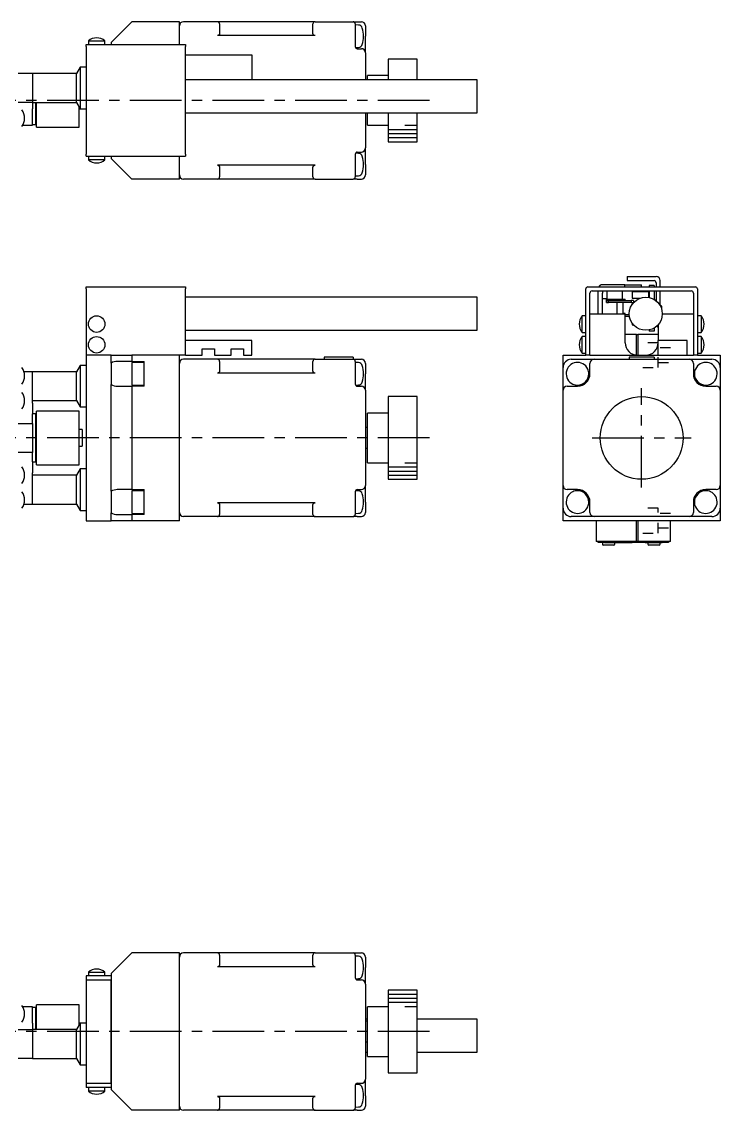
# Model space of a CAD drawing. Extents: x 56 to 595, y 17 to 342.
# Drawn here: x 175.1 to 344, y 78.5 to 341.5 of the extents above; entities that cross this region are included whole.
import ezdxf

# ---------------------------------------------------------------- set-up
doc = ezdxf.new("R2010")
doc.units = 0
doc.header["$LTSCALE"] = 10
doc.linetypes.add('CENTER', pattern=[2, 1.25, -0.25, 0.25, -0.25])
doc.linetypes.add('DOT', pattern=[0.5, 0.25, -0.25])
for name, color, linetype in [('1', 7, 'CONTINUOUS'), ('11', 7, 'CONTINUOUS'), ('2', 7, 'CONTINUOUS')]:
    doc.layers.add(name, color=color, linetype=linetype)

msp = doc.modelspace()

# ---------------------------------------------------------------- linework, layer by layer
at = {"layer": '1', "color": 7, "linetype": 'CONTINUOUS'}
for p, q in [((201.750001, 341.5), (196.750001, 336.5)), ((213.250001, 341.5), (201.750001, 341.5)), ((213.250001, 336), (213.250001, 341.5)), ((222.450001, 341.5), (214.250001, 341.5)), ((246.050001, 341.5), (222.450001, 341.5)), ((222.950001, 341), (222.950001, 339.5)), ((222.950001, 339.5), (222.950001, 338.648232)), ((245.550001, 339.5), (245.550001, 341)), ((245.550001, 338.648232), (245.550001, 339.5)), ((246.050001, 341.5), (255.250001, 341.5)), ((255.250001, 341.5), (256.250001, 341.5)), ((255.750001, 341), (255.750001, 339.5)), ((256.553724, 340.707879), (255.750001, 340.75)), ((255.750001, 339.5), (255.750001, 335.414214)), ((256.250001, 341.5), (257.250001, 341.5)), ((258.250001, 340.5), (258.250001, 338)), ((191.250001, 336.897999), (195.249919, 336.897999)), ((191.250001, 336.897999), (191.250001, 336)), ((195.250001, 336), (195.250001, 336.897999)), ((222.474535, 338.148835), (222.450001, 338.148232)), ((246.050001, 338.148232), (222.450001, 338.148232)), ((222.49901, 338.15064), (222.474535, 338.148835)), ((222.523366, 338.153644), (222.49901, 338.15064)), ((222.547546, 338.15784), (222.523366, 338.153644)), ((222.571491, 338.163217), (222.547546, 338.15784)), ((222.595143, 338.169762), (222.571491, 338.163217)), ((222.618446, 338.17746), (222.595143, 338.169762)), ((222.641343, 338.186293), (222.618446, 338.17746)), ((222.663779, 338.196238), (222.641343, 338.186293)), ((222.685699, 338.207272), (222.663779, 338.196238)), ((222.707052, 338.219368), (222.685699, 338.207272)), ((222.727786, 338.232497), (222.707052, 338.219368)), ((222.747851, 338.246629), (222.727786, 338.232497)), ((222.767198, 338.261727), (222.747851, 338.246629)), ((222.78578, 338.277757), (222.767198, 338.261727)), ((222.803554, 338.294679), (222.78578, 338.277757)), ((222.820477, 338.312453), (222.803554, 338.294679)), ((222.836506, 338.331036), (222.820477, 338.312453)), ((222.851605, 338.350383), (222.836506, 338.331036)), ((222.865736, 338.370447), (222.851605, 338.350383)), ((222.878865, 338.391181), (222.865736, 338.370447)), ((222.890962, 338.412534), (222.878865, 338.391181)), ((222.901996, 338.434455), (222.890962, 338.412534)), ((222.911941, 338.456891), (222.901996, 338.434455)), ((222.920773, 338.479787), (222.911941, 338.456891)), ((222.928471, 338.50309), (222.920773, 338.479787)), ((222.935017, 338.526742), (222.928471, 338.50309)), ((222.940394, 338.550687), (222.935017, 338.526742)), ((222.944589, 338.574867), (222.940394, 338.550687)), ((222.947593, 338.599224), (222.944589, 338.574867)), ((222.949399, 338.623698), (222.947593, 338.599224)), ((222.950001, 338.648232), (222.949399, 338.623698)), ((245.550603, 338.623698), (245.550001, 338.648232)), ((245.552409, 338.599224), (245.550603, 338.623698)), ((245.555413, 338.574867), (245.552409, 338.599224)), ((245.559608, 338.550687), (245.555413, 338.574867)), ((245.564985, 338.526742), (245.559608, 338.550687)), ((245.571531, 338.50309), (245.564985, 338.526742)), ((245.579229, 338.479787), (245.571531, 338.50309)), ((245.588061, 338.456891), (245.579229, 338.479787)), ((245.598006, 338.434455), (245.588061, 338.456891)), ((245.60904, 338.412534), (245.598006, 338.434455)), ((245.621137, 338.391181), (245.60904, 338.412534)), ((245.634266, 338.370447), (245.621137, 338.391181)), ((245.648397, 338.350383), (245.634266, 338.370447)), ((245.663496, 338.331036), (245.648397, 338.350383)), ((245.679525, 338.312453), (245.663496, 338.331036)), ((245.696448, 338.294679), (245.679525, 338.312453)), ((245.714222, 338.277757), (245.696448, 338.294679)), ((245.732804, 338.261727), (245.714222, 338.277757)), ((245.752151, 338.246629), (245.732804, 338.261727)), ((245.772216, 338.232497), (245.752151, 338.246629)), ((245.79295, 338.219368), (245.772216, 338.232497)), ((245.814303, 338.207272), (245.79295, 338.219368)), ((245.836223, 338.196238), (245.814303, 338.207272)), ((245.858659, 338.186293), (245.836223, 338.196238)), ((245.881556, 338.17746), (245.858659, 338.186293)), ((245.904859, 338.169762), (245.881556, 338.17746)), ((245.928511, 338.163217), (245.904859, 338.169762)), ((245.952456, 338.15784), (245.928511, 338.163217)), ((245.976636, 338.153644), (245.952456, 338.15784)), ((246.000992, 338.15064), (245.976636, 338.153644)), ((246.025467, 338.148835), (246.000992, 338.15064)), ((246.050001, 338.148232), (246.025467, 338.148835)), ((258.250001, 334), (258.250001, 338)), ((190.750001, 336), (214.750001, 336)), ((190.750001, 335.5), (190.750001, 336)), ((190.750001, 335.5), (190.750001, 309.5)), ((196.750001, 336.5), (196.750001, 336)), ((214.750001, 336), (214.750001, 335.5)), ((214.750001, 309.5), (214.750001, 335.5)), ((255.815038, 335.253408), (256.553724, 335.292121)), ((256.250001, 335), (257.250001, 335)), ((214.750001, 333.5), (230.750001, 333.5)), ((230.750001, 333.5), (230.750001, 327.5)), ((258.250001, 334), (258.250001, 327.5)), ((263.750001, 332.5), (263.750001, 327.5)), ((270.750001, 332.5), (263.750001, 332.5)), ((270.750001, 327.5), (270.750001, 332.5)), ((177.750001, 329), (174.250001, 329)), ((177.750001, 329), (177.750001, 325.5)), ((188.383976, 329), (177.750001, 329)), ((188.383976, 329), (183.550001, 329)), ((189.250001, 330.5), (188.383976, 329)), ((188.383976, 322), (188.383976, 329)), ((189.250001, 330.5), (189.250001, 320.5)), ((190.750001, 330.5), (189.250001, 330.5)), ((285.249999, 327.5), (214.750001, 327.5)), ((258.750001, 327.5), (258.750001, 328.5)), ((263.750001, 328.5), (258.750001, 328.5)), ((285.249999, 323.5), (285.249999, 327.5)), ((177.750001, 325.5), (177.750001, 322)), ((285.249999, 319.5), (285.249999, 323.5)), ((177.750001, 322), (174.250001, 322)), ((177.750001, 322), (177.750001, 320.5)), ((177.750001, 322), (188.383976, 322)), ((178.550001, 316.700338), (178.550001, 322.019548)), ((178.550001, 322), (178.550001, 318.090257)), ((178.750001, 316), (178.750001, 322)), ((188.383976, 322), (189.250001, 320.5)), ((177.750001, 316.5), (177.750001, 320.5)), ((178.550001, 316.7), (178.550001, 319)), ((178.550001, 319), (178.550001, 318.09)), ((178.550001, 319), (178.750001, 319)), ((189.050001, 316), (189.050001, 320.84641)), ((189.050001, 320.5), (189.250001, 320.5)), ((189.250001, 320.5), (190.750001, 320.5)), ((214.750001, 319.5), (285.249999, 319.5)), ((258.250001, 319.5), (258.250001, 311)), ((258.750001, 316.5), (258.750001, 319.5)), ((263.750001, 319.5), (263.750001, 312.5)), ((270.750001, 312.5), (270.750001, 319.5)), ((175.361089, 316.5), (177.750001, 316.5)), ((177.750001, 316.7), (178.550001, 316.7)), ((178.550001, 316.7), (178.550001, 316.700338)), ((178.750001, 316), (183.550001, 316)), ((183.550001, 316), (189.050001, 316)), ((258.750001, 316.5), (263.750001, 316.5)), ((258.250001, 307), (258.250001, 311)), ((263.750001, 312.5), (270.750001, 312.5)), ((190.750001, 309), (190.750001, 309.5)), ((190.750001, 309), (214.750001, 309)), ((191.250001, 309), (191.250001, 308.102001)), ((195.250001, 308.102001), (191.250001, 308.102001)), ((195.250001, 308.102001), (195.250001, 309)), ((196.750001, 309), (196.750001, 308.5)), ((196.750001, 308.5), (201.750001, 303.5)), ((213.250001, 303.5), (213.250001, 309)), ((214.750001, 309.5), (214.750001, 309)), ((255.750001, 309.585786), (255.750001, 305.5)), ((256.553724, 309.707879), (255.815038, 309.746592)), ((256.250001, 310), (257.250001, 310)), ((246.050001, 306.851768), (222.450001, 306.851768)), ((222.450001, 306.851768), (222.474535, 306.851165)), ((222.474535, 306.851165), (222.49901, 306.84936)), ((222.49901, 306.84936), (222.523366, 306.846356)), ((222.523366, 306.846356), (222.547546, 306.84216)), ((222.547546, 306.84216), (222.571491, 306.836783)), ((222.571491, 306.836783), (222.595143, 306.830238)), ((222.595143, 306.830238), (222.618446, 306.82254)), ((222.618446, 306.82254), (222.641343, 306.813707)), ((222.641343, 306.813707), (222.663779, 306.803762)), ((222.663779, 306.803762), (222.685699, 306.792728)), ((222.685699, 306.792728), (222.707052, 306.780632)), ((222.707052, 306.780632), (222.727786, 306.767503)), ((222.727786, 306.767503), (222.747851, 306.753371)), ((222.747851, 306.753371), (222.767198, 306.738273)), ((222.767198, 306.738273), (222.78578, 306.722243)), ((222.78578, 306.722243), (222.803554, 306.705321)), ((222.803554, 306.705321), (222.820477, 306.687547)), ((222.820477, 306.687547), (222.836506, 306.668964)), ((222.836506, 306.668964), (222.851605, 306.649617)), ((222.851605, 306.649617), (222.865736, 306.629553)), ((222.865736, 306.629553), (222.878865, 306.608819)), ((222.878865, 306.608819), (222.890962, 306.587466)), ((222.890962, 306.587466), (222.901996, 306.565545)), ((222.901996, 306.565545), (222.911941, 306.543109)), ((222.911941, 306.543109), (222.920773, 306.520213)), ((222.920773, 306.520213), (222.928471, 306.49691)), ((222.928471, 306.49691), (222.935017, 306.473258)), ((222.935017, 306.473258), (222.940394, 306.449313)), ((222.940394, 306.449313), (222.944589, 306.425133)), ((222.944589, 306.425133), (222.947593, 306.400776)), ((222.947593, 306.400776), (222.949399, 306.376302)), ((222.949399, 306.376302), (222.950001, 306.351768)), ((222.950001, 306.351768), (222.950001, 305.5)), ((222.950001, 305.5), (222.950001, 304)), ((245.550001, 306.351768), (245.550603, 306.376302)), ((245.550001, 305.5), (245.550001, 306.351768)), ((245.550001, 304), (245.550001, 305.5)), ((245.550603, 306.376302), (245.552409, 306.400776)), ((245.552409, 306.400776), (245.555413, 306.425133)), ((245.555413, 306.425133), (245.559608, 306.449313)), ((245.559608, 306.449313), (245.564985, 306.473258)), ((245.564985, 306.473258), (245.571531, 306.49691)), ((245.571531, 306.49691), (245.579229, 306.520213)), ((245.579229, 306.520213), (245.588061, 306.543109)), ((245.588061, 306.543109), (245.598006, 306.565545)), ((245.598006, 306.565545), (245.60904, 306.587466)), ((245.60904, 306.587466), (245.621137, 306.608819)), ((245.621137, 306.608819), (245.634266, 306.629553)), ((245.634266, 306.629553), (245.648397, 306.649617)), ((245.648397, 306.649617), (245.663496, 306.668964)), ((245.663496, 306.668964), (245.679525, 306.687547)), ((245.679525, 306.687547), (245.696448, 306.705321)), ((245.696448, 306.705321), (245.714222, 306.722243)), ((245.714222, 306.722243), (245.732804, 306.738273)), ((245.732804, 306.738273), (245.752151, 306.753371)), ((245.752151, 306.753371), (245.772216, 306.767503)), ((245.772216, 306.767503), (245.79295, 306.780632)), ((245.79295, 306.780632), (245.814303, 306.792728)), ((245.814303, 306.792728), (245.836223, 306.803762)), ((245.836223, 306.803762), (245.858659, 306.813707)), ((245.858659, 306.813707), (245.881556, 306.82254)), ((245.881556, 306.82254), (245.904859, 306.830238)), ((245.904859, 306.830238), (245.928511, 306.836783)), ((245.928511, 306.836783), (245.952456, 306.84216)), ((245.952456, 306.84216), (245.976636, 306.846356)), ((245.976636, 306.846356), (246.000992, 306.84936)), ((246.000992, 306.84936), (246.025467, 306.851165)), ((246.025467, 306.851165), (246.050001, 306.851768)), ((255.750001, 305.5), (255.750001, 304)), ((258.250001, 307), (258.250001, 304.5)), ((213.250001, 303.5), (201.750001, 303.5)), ((222.450001, 303.5), (214.250001, 303.5)), ((246.050001, 303.5), (222.450001, 303.5)), ((246.050001, 303.5), (255.250001, 303.5)), ((256.250001, 303.5), (255.250001, 303.5)), ((255.750001, 304.25), (256.553724, 304.292121)), ((256.250001, 303.5), (257.250001, 303.5)), ((321.5, 279.95), (321.5, 278.95)), ((321.5, 279.95), (328.5, 279.95)), ((321.5, 278.95), (328, 278.95)), ((329.5, 277.45), (329.5, 278.95)), ((190.750001, 277.45), (214.750001, 277.45)), ((190.750001, 276.95), (190.750001, 277.45)), ((190.750001, 276.95), (190.750001, 260.95)), ((214.750001, 277.45), (214.750001, 276.95)), ((214.750001, 260.95), (214.750001, 276.95)), ((311.5, 260.95), (311.5, 276.95)), ((312, 277.45), (338, 277.45)), ((313, 276.45), (337, 276.45)), ((314.5, 270.95), (314.5, 276.45)), ((320.93747, 277.95), (315.5, 277.95)), ((316.6, 276.45), (316.6, 274.45)), ((320.4, 274.45), (320.4, 276.45)), ((320.93747, 277.95), (325, 277.95)), ((320.93747, 277.45), (320.93747, 277.95)), ((322.7, 276.25), (322.7, 274.75)), ((326.7, 276.25), (322.7, 276.25)), ((325, 277.45), (325, 277.95)), ((326.7, 276.25), (326.7, 276.45)), ((326.7, 274.888693), (326.7, 276.25)), ((328, 277.75), (326.8, 277.75)), ((326.8, 277.75), (326.8, 277.45)), ((326.8, 276.45), (326.8, 274.869603)), ((328, 277.75), (328, 277.45)), ((328, 276.45), (328, 274.414521)), ((328.5, 278.45), (328.5, 277.45)), ((328.5, 276.45), (328.5, 274.072918)), ((329.5, 272.886911), (329.5, 276.45)), ((338.5, 276.95), (338.5, 260.95)), ((285.249999, 274.950419), (214.750001, 274.950419)), ((285.249999, 266.950419), (285.249999, 274.950419)), ((312.5, 260.95), (312.5, 275.95)), ((315.5, 270.95), (315.5, 275.95)), ((315.5, 274.65), (316.5, 274.65)), ((316.5, 273.65), (316.5, 274.65)), ((316.5, 274.45), (321, 274.45)), ((316.500143, 273.65), (316.5, 273.65)), ((316.500039, 274.15), (316.500143, 274.15)), ((316.500143, 274.15), (316.500143, 273.65)), ((317.000156, 274.15), (316.500143, 274.15)), ((316.500143, 273.65), (317.000156, 273.65)), ((317.000156, 273.65), (317.000156, 274.15)), ((317.000156, 274.15), (322.454201, 274.15)), ((322.454201, 273.65), (317.000156, 273.65)), ((319.089384, 270.95), (319.089384, 273.65)), ((320.5, 270.95), (320.5, 273.65)), ((321, 274.15), (321, 274.45)), ((322.454201, 274.15), (322.454201, 273.65)), ((323.000117, 274.15), (322.454201, 274.15)), ((322.454201, 273.65), (323.000117, 273.65)), ((322.7, 274.75), (324.749725, 274.75)), ((323.000117, 274.15), (323.000117, 273.65)), ((326.8, 275.25), (326.7, 275.25)), ((328.5, 274.25), (328.261143, 274.25)), ((337.5, 275.95), (337.5, 260.95)), ((312.5, 270.95), (321, 270.95)), ((321, 271.05), (320.5, 271.05)), ((321, 270.95), (321, 271.05)), ((321, 263.95), (321, 270.95)), ((322.7, 273.25), (322.7, 273.21095)), ((322.727092, 273.25), (322.7, 273.25)), ((329.8, 272.75), (329.5, 273.05)), ((329.8, 272.75), (329.8, 272.25)), ((329.8, 272.25), (329.8, 272.199419)), ((330, 270.95), (337.5, 270.95)), ((310.602001, 268.45), (310.602001, 270.45)), ((311.5, 270.45), (310.602001, 270.45)), ((310.602001, 266.45), (310.602001, 268.45)), ((321, 270.75), (322.005024, 270.75)), ((322.061801, 270.25), (321, 270.25)), ((322.7, 268.689889), (322.7, 268.25)), ((329, 268.304668), (329, 264.45)), ((339.397999, 270.45), (338.5, 270.45)), ((339.397999, 270.45), (339.397999, 268.468113)), ((339.397999, 268.468113), (339.397999, 266.45)), ((214.750001, 266.950419), (285.249999, 266.950419)), ((310.602001, 266.45), (311.5, 266.45)), ((323.79144, 265.95), (321, 265.95)), ((322.7, 268.25), (323.049113, 268.25)), ((323.79144, 265.95), (324.101457, 265.95)), ((323.79144, 260.957258), (323.79144, 265.95)), ((324.101457, 265.95), (324.101457, 260.95)), ((329, 265.95), (324.101457, 265.95)), ((326.8, 267.031236), (326.8, 266.75)), ((328, 266.75), (326.8, 266.75)), ((328, 267.486318), (328, 266.75)), ((328.674226, 267.975774), (329, 267.65)), ((338.5, 266.45), (339.397999, 266.45)), ((230.750001, 264.45), (214.750001, 264.45)), ((230.750001, 260.95), (230.750001, 264.45)), ((310.602001, 263.45), (310.602001, 265.45)), ((311.5, 265.45), (310.602001, 265.45)), ((310.602001, 261.45), (310.602001, 263.45)), ((329, 260.95), (329, 264.45)), ((336, 264.45), (329, 264.45)), ((336, 260.95), (336, 264.45)), ((339.397999, 265.45), (338.5, 265.45)), ((339.397999, 265.45), (339.397999, 263.468113)), ((339.397999, 263.468113), (339.397999, 261.45)), ((190.750001, 260.95), (190.750001, 220.95)), ((196.750001, 260.95), (190.750001, 260.95)), ((196.750001, 259.048076), (196.750001, 260.95)), ((196.750001, 260.95), (201.750001, 260.95)), ((201.750001, 260.95), (201.750001, 259.45)), ((213.250001, 260.95), (201.750001, 260.95)), ((213.250001, 220.95), (213.250001, 260.95)), ((214.750001, 260.95), (213.250001, 260.95)), ((214.750001, 260.95), (218.750001, 260.95)), ((218.750001, 262.45), (221.750001, 262.45)), ((218.750001, 260.95), (218.750001, 262.45)), ((221.750001, 262.45), (221.750001, 260.95)), ((221.750001, 260.95), (225.750001, 260.95)), ((225.750001, 262.45), (228.750001, 262.45)), ((225.750001, 260.95), (225.750001, 262.45)), ((228.750001, 262.45), (228.750001, 260.95)), ((228.750001, 260.95), (230.750001, 260.95)), ((248.250001, 260.45), (248.250001, 259.95)), ((255.250001, 260.45), (248.250001, 260.45)), ((255.250001, 260.45), (255.250001, 259.95)), ((306, 257.95), (306, 260.95)), ((306, 260.95), (311.5, 260.95)), ((310.602001, 261.45), (311.5, 261.45)), ((312.5, 260.95), (311.5, 260.95)), ((312.5, 260.95), (329, 260.95)), ((322, 260.45), (322, 259.95)), ((328, 260.45), (322, 260.45)), ((328, 260.45), (328, 259.95)), ((329, 260.95), (336, 260.95)), ((336, 260.95), (337.5, 260.95)), ((338.5, 260.95), (337.5, 260.95)), ((338.5, 261.45), (339.397999, 261.45)), ((338.5, 260.95), (344, 260.95)), ((344, 260.95), (344, 257.95)), ((189.250001, 258.45), (188.383976, 256.95)), ((189.250001, 258.45), (189.250001, 253.45)), ((190.750001, 258.45), (189.250001, 258.45)), ((196.750001, 259.048076), (196.750001, 256.45)), ((201.750001, 259.45), (198.250001, 259.45)), ((201.750001, 259.45), (204.750001, 259.45)), ((201.750001, 259.2), (201.750001, 256.45)), ((201.750001, 259.2), (201.750001, 253.7)), ((204.750001, 259.2), (201.750001, 259.2)), ((204.750001, 253.45), (204.750001, 259.45)), ((222.450001, 259.95), (214.250001, 259.95)), ((246.050001, 259.95), (222.450001, 259.95)), ((222.950001, 259.45), (222.950001, 257.95)), ((222.950001, 257.95), (222.950001, 257.098232)), ((245.550001, 257.95), (245.550001, 259.45)), ((245.550001, 257.098232), (245.550001, 257.95)), ((246.050001, 259.95), (255.250001, 259.95)), ((255.250001, 259.95), (256.250001, 259.95)), ((255.750001, 259.45), (255.750001, 257.95)), ((256.553724, 259.157879), (255.750001, 259.2)), ((255.750001, 257.95), (255.750001, 253.864214)), ((256.250001, 259.95), (257.250001, 259.95)), ((258.250001, 258.95), (258.250001, 256.45)), ((306, 253.864214), (306, 257.95)), ((306, 256.598232), (306, 257.95)), ((308, 259.95), (312.085786, 259.95)), ((308, 259.95), (309.351768, 259.95)), ((312.085786, 259.95), (313.5, 259.95)), ((312.5, 256.45), (312.5, 258.95)), ((313.5, 259.95), (336.5, 259.95)), ((336.5, 259.95), (337.914214, 259.95)), ((337.5, 258.95), (337.5, 256.45)), ((337.914214, 259.95), (342, 259.95)), ((340.648232, 259.95), (342, 259.95)), ((344, 257.95), (344, 253.864214)), ((344, 257.95), (344, 256.598232)), ((177.750001, 256.95), (175.689738, 256.95)), ((177.750001, 253.45), (177.750001, 256.95)), ((188.383976, 256.95), (177.750001, 256.95)), ((188.383976, 249.95), (188.383976, 256.95)), ((196.750001, 256.45), (196.750001, 253.851924)), ((201.750001, 256.45), (201.750001, 253.7)), ((222.474535, 256.598835), (222.450001, 256.598232)), ((246.050001, 256.598232), (222.450001, 256.598232)), ((222.49901, 256.60064), (222.474535, 256.598835)), ((222.523366, 256.603644), (222.49901, 256.60064)), ((222.547546, 256.60784), (222.523366, 256.603644)), ((222.571491, 256.613217), (222.547546, 256.60784)), ((222.595143, 256.619762), (222.571491, 256.613217)), ((222.618446, 256.62746), (222.595143, 256.619762)), ((222.641343, 256.636293), (222.618446, 256.62746)), ((222.663779, 256.646238), (222.641343, 256.636293)), ((222.685699, 256.657272), (222.663779, 256.646238)), ((222.707052, 256.669368), (222.685699, 256.657272)), ((222.727786, 256.682497), (222.707052, 256.669368)), ((222.747851, 256.696629), (222.727786, 256.682497)), ((222.767198, 256.711727), (222.747851, 256.696629)), ((222.78578, 256.727757), (222.767198, 256.711727)), ((222.803554, 256.744679), (222.78578, 256.727757)), ((222.820477, 256.762453), (222.803554, 256.744679)), ((222.836506, 256.781036), (222.820477, 256.762453)), ((222.851605, 256.800383), (222.836506, 256.781036)), ((222.865736, 256.820447), (222.851605, 256.800383)), ((222.878865, 256.841181), (222.865736, 256.820447)), ((222.890962, 256.862534), (222.878865, 256.841181)), ((222.901996, 256.884455), (222.890962, 256.862534)), ((222.911941, 256.906891), (222.901996, 256.884455)), ((222.920773, 256.929787), (222.911941, 256.906891)), ((222.928471, 256.95309), (222.920773, 256.929787)), ((222.935017, 256.976742), (222.928471, 256.95309)), ((222.940394, 257.000687), (222.935017, 256.976742)), ((222.944589, 257.024867), (222.940394, 257.000687)), ((222.947593, 257.049224), (222.944589, 257.024867)), ((222.949399, 257.073698), (222.947593, 257.049224)), ((222.950001, 257.098232), (222.949399, 257.073698)), ((245.550603, 257.073698), (245.550001, 257.098232)), ((245.552409, 257.049224), (245.550603, 257.073698)), ((245.555413, 257.024867), (245.552409, 257.049224)), ((245.559608, 257.000687), (245.555413, 257.024867)), ((245.564985, 256.976742), (245.559608, 257.000687)), ((245.571531, 256.95309), (245.564985, 256.976742)), ((245.579229, 256.929787), (245.571531, 256.95309)), ((245.588061, 256.906891), (245.579229, 256.929787)), ((245.598006, 256.884455), (245.588061, 256.906891)), ((245.60904, 256.862534), (245.598006, 256.884455)), ((245.621137, 256.841181), (245.60904, 256.862534)), ((245.634266, 256.820447), (245.621137, 256.841181)), ((245.648397, 256.800383), (245.634266, 256.820447)), ((245.663496, 256.781036), (245.648397, 256.800383)), ((245.679525, 256.762453), (245.663496, 256.781036)), ((245.696448, 256.744679), (245.679525, 256.762453)), ((245.714222, 256.727757), (245.696448, 256.744679)), ((245.732804, 256.711727), (245.714222, 256.727757)), ((245.752151, 256.696629), (245.732804, 256.711727)), ((245.772216, 256.682497), (245.752151, 256.696629)), ((245.79295, 256.669368), (245.772216, 256.682497)), ((245.814303, 256.657272), (245.79295, 256.669368)), ((245.836223, 256.646238), (245.814303, 256.657272)), ((245.858659, 256.636293), (245.836223, 256.646238)), ((245.881556, 256.62746), (245.858659, 256.636293)), ((245.904859, 256.619762), (245.881556, 256.62746)), ((245.928511, 256.613217), (245.904859, 256.619762)), ((245.952456, 256.60784), (245.928511, 256.613217)), ((245.976636, 256.603644), (245.952456, 256.60784)), ((246.000992, 256.60064), (245.976636, 256.603644)), ((246.025467, 256.598835), (246.000992, 256.60064)), ((246.050001, 256.598232), (246.025467, 256.598835)), ((258.250001, 252.45), (258.250001, 256.45)), ((177.750001, 249.357477), (177.750001, 253.45)), ((189.250001, 253.45), (189.250001, 248.45)), ((196.750001, 228.048076), (196.750001, 253.851924)), ((198.250001, 253.45), (201.750001, 253.45)), ((201.750001, 253.7), (204.750001, 253.7)), ((201.750001, 253.45), (201.750001, 228.45)), ((204.750001, 253.45), (201.750001, 253.45)), ((255.815038, 253.703408), (256.553724, 253.742121)), ((256.250001, 253.45), (257.250001, 253.45)), ((306, 252.45), (306, 253.864214)), ((307, 253.45), (309.5, 253.45)), ((340.5, 253.45), (343, 253.45)), ((344, 253.864214), (344, 252.45)), ((177.750001, 249.95), (188.383976, 249.95)), ((188.383976, 249.95), (189.250001, 248.45)), ((258.250001, 252.45), (258.250001, 229.45)), ((263.750001, 250.95), (263.750001, 240.95)), ((270.750001, 250.95), (263.750001, 250.95)), ((270.750001, 240.95), (270.750001, 250.95)), ((306, 229.45), (306, 252.45)), ((344, 252.45), (344, 229.45)), ((177.750001, 249.357477), (177.750001, 246.759401)), ((178.750001, 234.45), (178.750001, 247.45)), ((183.550001, 247.45), (178.750001, 247.45)), ((189.050001, 247.45), (183.550001, 247.45)), ((189.050001, 242.95), (189.050001, 247.45)), ((189.050001, 234.45), (189.050001, 247.45)), ((189.250001, 248.45), (190.750001, 248.45)), ((177.750001, 244.45), (177.750001, 246.759401)), ((178.550001, 246.75), (177.750001, 246.75)), ((178.550001, 241.0126), (178.550001, 246.75)), ((258.750001, 240.95), (258.750001, 246.95)), ((263.750001, 246.95), (258.750001, 246.95)), ((174.250001, 244.45), (177.750001, 244.45)), ((177.750001, 244.45), (177.750001, 237.45)), ((178.750001, 244.45), (178.550001, 244.45)), ((189.050001, 241.020155), (189.050001, 242.95)), ((189.050001, 238.95), (189.050001, 242.95)), ((189.750001, 242.95), (189.050001, 242.95)), ((189.750001, 242.95), (189.750001, 238.95)), ((258.750001, 243.45), (258.250001, 243.45)), ((178.550001, 235.15), (178.550001, 241.0126)), ((189.050001, 238.95), (189.050001, 241.020155)), ((258.750001, 234.95), (258.750001, 240.95)), ((263.750001, 240.95), (263.750001, 230.95)), ((270.750001, 230.95), (270.750001, 240.95)), ((177.750001, 237.45), (174.250001, 237.45)), ((177.750001, 235.140599), (177.750001, 237.45)), ((178.550001, 237.45), (178.750001, 237.45)), ((189.050001, 234.45), (189.050001, 238.95)), ((189.050001, 238.95), (189.750001, 238.95)), ((258.250001, 238.45), (258.750001, 238.45)), ((177.750001, 235.15), (178.550001, 235.15)), ((177.750001, 235.140599), (177.750001, 232.542523)), ((178.750001, 234.45), (183.550001, 234.45)), ((183.550001, 234.45), (189.050001, 234.45)), ((258.750001, 234.95), (263.750001, 234.95)), ((177.750001, 228.45), (177.750001, 232.542523)), ((188.383976, 231.95), (177.750001, 231.95)), ((189.250001, 233.45), (188.383976, 231.95)), ((188.383976, 224.95), (188.383976, 231.95)), ((189.250001, 233.45), (189.250001, 228.45)), ((190.750001, 233.45), (189.250001, 233.45)), ((258.250001, 225.45), (258.250001, 229.45)), ((263.750001, 230.95), (270.750001, 230.95)), ((306, 228.035786), (306, 229.45)), ((344, 229.45), (344, 228.035786)), ((177.750001, 224.95), (177.750001, 228.45)), ((189.250001, 228.45), (189.250001, 223.45)), ((196.750001, 228.048076), (196.750001, 225.45)), ((201.750001, 228.45), (198.250001, 228.45)), ((201.750001, 228.45), (204.750001, 228.45)), ((201.750001, 228.2), (201.750001, 225.45)), ((201.750001, 228.2), (201.750001, 222.7)), ((204.750001, 228.2), (201.750001, 228.2)), ((204.750001, 222.45), (204.750001, 228.45)), ((255.750001, 228.035786), (255.750001, 223.95)), ((256.553724, 228.157879), (255.815038, 228.196592)), ((256.250001, 228.45), (257.250001, 228.45)), ((306, 223.95), (306, 228.035786)), ((309.5, 228.45), (307, 228.45)), ((343, 228.45), (340.5, 228.45)), ((344, 228.035786), (344, 223.95)), ((175.689738, 224.95), (177.750001, 224.95)), ((177.750001, 224.95), (188.383976, 224.95)), ((188.383976, 224.95), (189.250001, 223.45)), ((196.750001, 225.45), (196.750001, 222.851924)), ((201.750001, 225.45), (201.750001, 222.7)), ((246.050001, 225.301768), (222.450001, 225.301768)), ((222.450001, 225.301768), (222.474535, 225.301165)), ((222.474535, 225.301165), (222.49901, 225.29936)), ((222.49901, 225.29936), (222.523366, 225.296356)), ((222.523366, 225.296356), (222.547546, 225.29216)), ((222.547546, 225.29216), (222.571491, 225.286783)), ((222.571491, 225.286783), (222.595143, 225.280238)), ((222.595143, 225.280238), (222.618446, 225.27254)), ((222.618446, 225.27254), (222.641343, 225.263707)), ((222.641343, 225.263707), (222.663779, 225.253762)), ((222.663779, 225.253762), (222.685699, 225.242728)), ((222.685699, 225.242728), (222.707052, 225.230632)), ((222.707052, 225.230632), (222.727786, 225.217503)), ((222.727786, 225.217503), (222.747851, 225.203371)), ((222.747851, 225.203371), (222.767198, 225.188273)), ((222.767198, 225.188273), (222.78578, 225.172243)), ((222.78578, 225.172243), (222.803554, 225.155321)), ((222.803554, 225.155321), (222.820477, 225.137547)), ((222.820477, 225.137547), (222.836506, 225.118964)), ((222.836506, 225.118964), (222.851605, 225.099617)), ((222.851605, 225.099617), (222.865736, 225.079553)), ((222.865736, 225.079553), (222.878865, 225.058819)), ((222.878865, 225.058819), (222.890962, 225.037466)), ((222.890962, 225.037466), (222.901996, 225.015545)), ((222.901996, 225.015545), (222.911941, 224.993109)), ((222.911941, 224.993109), (222.920773, 224.970213)), ((222.920773, 224.970213), (222.928471, 224.94691)), ((222.928471, 224.94691), (222.935017, 224.923258)), ((222.935017, 224.923258), (222.940394, 224.899313)), ((222.940394, 224.899313), (222.944589, 224.875133)), ((222.944589, 224.875133), (222.947593, 224.850776)), ((222.947593, 224.850776), (222.949399, 224.826302)), ((222.949399, 224.826302), (222.950001, 224.801768)), ((222.950001, 224.801768), (222.950001, 223.95)), ((222.950001, 223.95), (222.950001, 222.45)), ((245.550001, 224.801768), (245.550603, 224.826302)), ((245.550001, 223.95), (245.550001, 224.801768)), ((245.550001, 222.45), (245.550001, 223.95)), ((245.550603, 224.826302), (245.552409, 224.850776)), ((245.552409, 224.850776), (245.555413, 224.875133)), ((245.555413, 224.875133), (245.559608, 224.899313)), ((245.559608, 224.899313), (245.564985, 224.923258)), ((245.564985, 224.923258), (245.571531, 224.94691)), ((245.571531, 224.94691), (245.579229, 224.970213)), ((245.579229, 224.970213), (245.588061, 224.993109)), ((245.588061, 224.993109), (245.598006, 225.015545)), ((245.598006, 225.015545), (245.60904, 225.037466)), ((245.60904, 225.037466), (245.621137, 225.058819)), ((245.621137, 225.058819), (245.634266, 225.079553)), ((245.634266, 225.079553), (245.648397, 225.099617)), ((245.648397, 225.099617), (245.663496, 225.118964)), ((245.663496, 225.118964), (245.679525, 225.137547)), ((245.679525, 225.137547), (245.696448, 225.155321)), ((245.696448, 225.155321), (245.714222, 225.172243)), ((245.714222, 225.172243), (245.732804, 225.188273)), ((245.732804, 225.188273), (245.752151, 225.203371)), ((245.752151, 225.203371), (245.772216, 225.217503)), ((245.772216, 225.217503), (245.79295, 225.230632)), ((245.79295, 225.230632), (245.814303, 225.242728)), ((245.814303, 225.242728), (245.836223, 225.253762)), ((245.836223, 225.253762), (245.858659, 225.263707)), ((245.858659, 225.263707), (245.881556, 225.27254)), ((245.881556, 225.27254), (245.904859, 225.280238)), ((245.904859, 225.280238), (245.928511, 225.286783)), ((245.928511, 225.286783), (245.952456, 225.29216)), ((245.952456, 225.29216), (245.976636, 225.296356)), ((245.976636, 225.296356), (246.000992, 225.29936)), ((246.000992, 225.29936), (246.025467, 225.301165)), ((246.025467, 225.301165), (246.050001, 225.301768)), ((255.750001, 223.95), (255.750001, 222.45)), ((258.250001, 225.45), (258.250001, 222.95)), ((306, 223.95), (306, 225.301768)), ((306, 220.95), (306, 223.95)), ((312.5, 222.95), (312.5, 225.45)), ((337.5, 225.45), (337.5, 222.95)), ((344, 225.301768), (344, 223.95)), ((344, 223.95), (344, 220.95)), ((189.250001, 223.45), (190.750001, 223.45)), ((190.750001, 220.95), (196.750001, 220.95)), ((196.750001, 220.95), (196.750001, 222.851924)), ((201.750001, 220.95), (196.750001, 220.95)), ((198.250001, 222.45), (201.750001, 222.45)), ((201.750001, 222.7), (204.750001, 222.7)), ((201.750001, 222.45), (201.750001, 220.95)), ((204.750001, 222.45), (201.750001, 222.45)), ((213.250001, 220.95), (201.750001, 220.95)), ((222.450001, 221.95), (214.250001, 221.95)), ((246.050001, 221.95), (222.450001, 221.95)), ((246.050001, 221.95), (255.250001, 221.95)), ((256.250001, 221.95), (255.250001, 221.95)), ((255.750001, 222.7), (256.553724, 222.742121)), ((256.250001, 221.95), (257.250001, 221.95)), ((344, 220.95), (306, 220.95)), ((312.085786, 221.95), (308, 221.95)), ((309.351768, 221.95), (308, 221.95)), ((313.5, 221.95), (312.085786, 221.95)), ((336.5, 221.95), (313.5, 221.95)), ((314, 220.95), (314, 215.95)), ((323.79144, 215.95), (323.79144, 220.95)), ((324.101457, 220.95), (324.101457, 215.95)), ((332, 215.95), (332, 220.95)), ((337.914214, 221.95), (336.5, 221.95)), ((342, 221.95), (337.914214, 221.95)), ((342, 221.95), (340.648232, 221.95)), ((323.79144, 215.95), (314, 215.95)), ((314.5, 215.65), (314.5, 215.95)), ((324.101457, 215.95), (323.79144, 215.95)), ((332, 215.95), (324.101457, 215.95)), ((324.332765, 215.95), (324.332765, 215.65)), ((331.5, 215.95), (331.5, 215.65)), ((316, 215.65), (314.5, 215.65)), ((315.5, 215.4), (315.5, 215.3)), ((318.25, 215.05), (315.75, 215.05)), ((316, 215.65), (322.748351, 215.65)), ((318.5, 215.3), (318.5, 215.4)), ((324.206018, 215.65), (322.748351, 215.65)), ((324.332765, 215.65), (324.206018, 215.65)), ((325.832765, 215.65), (324.332765, 215.65)), ((325.832765, 215.65), (330, 215.65)), ((326.5, 215.4), (326.5, 215.3)), ((329.25, 215.05), (326.75, 215.05)), ((329.5, 215.3), (329.5, 215.4)), ((331.5, 215.65), (330, 215.65)), ((201.750001, 116.5), (196.750001, 111.5)), ((213.250001, 116.5), (201.750001, 116.5)), ((213.250001, 78.5), (213.250001, 116.5)), ((222.450001, 116.5), (214.250001, 116.5)), ((246.050001, 116.5), (222.450001, 116.5)), ((222.950001, 116), (222.950001, 114.5)), ((245.550001, 114.5), (245.550001, 116)), ((246.050001, 116.5), (255.250001, 116.5)), ((255.250001, 116.5), (256.250001, 116.5)), ((255.750001, 116), (255.750001, 114.5)), ((256.553724, 115.707879), (255.750001, 115.75)), ((256.250001, 116.5), (257.250001, 116.5)), ((222.474535, 113.148835), (222.450001, 113.148232)), ((246.050001, 113.148232), (222.450001, 113.148232)), ((222.49901, 113.15064), (222.474535, 113.148835)), ((222.523366, 113.153644), (222.49901, 113.15064)), ((222.547546, 113.15784), (222.523366, 113.153644)), ((222.571491, 113.163217), (222.547546, 113.15784)), ((222.595143, 113.169762), (222.571491, 113.163217)), ((222.618446, 113.17746), (222.595143, 113.169762)), ((222.641343, 113.186293), (222.618446, 113.17746)), ((222.663779, 113.196238), (222.641343, 113.186293)), ((222.685699, 113.207272), (222.663779, 113.196238)), ((222.707052, 113.219368), (222.685699, 113.207272)), ((222.727786, 113.232497), (222.707052, 113.219368)), ((222.747851, 113.246629), (222.727786, 113.232497)), ((222.767198, 113.261727), (222.747851, 113.246629)), ((222.78578, 113.277757), (222.767198, 113.261727)), ((222.803554, 113.294679), (222.78578, 113.277757)), ((222.820477, 113.312453), (222.803554, 113.294679)), ((222.836506, 113.331036), (222.820477, 113.312453)), ((222.851605, 113.350383), (222.836506, 113.331036)), ((222.865736, 113.370447), (222.851605, 113.350383)), ((222.878865, 113.391181), (222.865736, 113.370447)), ((222.890962, 113.412534), (222.878865, 113.391181)), ((222.901996, 113.434455), (222.890962, 113.412534)), ((222.911941, 113.456891), (222.901996, 113.434455)), ((222.920773, 113.479787), (222.911941, 113.456891)), ((222.928471, 113.50309), (222.920773, 113.479787)), ((222.935017, 113.526742), (222.928471, 113.50309)), ((222.940394, 113.550687), (222.935017, 113.526742)), ((222.944589, 113.574867), (222.940394, 113.550687)), ((222.947593, 113.599224), (222.944589, 113.574867)), ((222.949399, 113.623698), (222.947593, 113.599224)), ((222.950001, 113.648232), (222.949399, 113.623698)), ((222.950001, 114.5), (222.950001, 113.648232)), ((245.550001, 113.648232), (245.550001, 114.5)), ((245.550603, 113.623698), (245.550001, 113.648232)), ((245.552409, 113.599224), (245.550603, 113.623698)), ((245.555413, 113.574867), (245.552409, 113.599224)), ((245.559608, 113.550687), (245.555413, 113.574867)), ((245.564985, 113.526742), (245.559608, 113.550687)), ((245.571531, 113.50309), (245.564985, 113.526742)), ((245.579229, 113.479787), (245.571531, 113.50309)), ((245.588061, 113.456891), (245.579229, 113.479787)), ((245.598006, 113.434455), (245.588061, 113.456891)), ((245.60904, 113.412534), (245.598006, 113.434455)), ((245.621137, 113.391181), (245.60904, 113.412534)), ((245.634266, 113.370447), (245.621137, 113.391181)), ((245.648397, 113.350383), (245.634266, 113.370447)), ((245.663496, 113.331036), (245.648397, 113.350383)), ((245.679525, 113.312453), (245.663496, 113.331036)), ((245.696448, 113.294679), (245.679525, 113.312453)), ((245.714222, 113.277757), (245.696448, 113.294679)), ((245.732804, 113.261727), (245.714222, 113.277757)), ((245.752151, 113.246629), (245.732804, 113.261727)), ((245.772216, 113.232497), (245.752151, 113.246629)), ((245.79295, 113.219368), (245.772216, 113.232497)), ((245.814303, 113.207272), (245.79295, 113.219368)), ((245.836223, 113.196238), (245.814303, 113.207272)), ((245.858659, 113.186293), (245.836223, 113.196238)), ((245.881556, 113.17746), (245.858659, 113.186293)), ((245.904859, 113.169762), (245.881556, 113.17746)), ((245.928511, 113.163217), (245.904859, 113.169762)), ((245.952456, 113.15784), (245.928511, 113.163217)), ((245.976636, 113.153644), (245.952456, 113.15784)), ((246.000992, 113.15064), (245.976636, 113.153644)), ((246.025467, 113.148835), (246.000992, 113.15064)), ((246.050001, 113.148232), (246.025467, 113.148835)), ((255.750001, 114.5), (255.750001, 110.414214)), ((258.250001, 115.5), (258.250001, 113)), ((190.750001, 111), (190.750001, 110)), ((196.750001, 111), (190.750001, 111)), ((191.250001, 111.897999), (195.250001, 111.897999)), ((191.250001, 111.897999), (191.250001, 111)), ((195.250001, 111), (195.250001, 111.897999)), ((196.750001, 111.5), (196.750001, 110)), ((258.250001, 109), (258.250001, 113)), ((190.750001, 110), (196.750001, 110)), ((190.750001, 110), (190.750001, 85)), ((196.750001, 85), (196.750001, 110)), ((196.750001, 110), (196.750001, 85)), ((255.815038, 110.253408), (256.553724, 110.292121)), ((256.250001, 110), (257.250001, 110)), ((258.250001, 109), (258.250001, 86)), ((263.750001, 107.5), (263.750001, 87.5)), ((270.750001, 107.5), (263.750001, 107.5)), ((270.750001, 87.5), (270.750001, 107.5)), ((177.750001, 103.5), (175.361089, 103.5)), ((177.750001, 99.5), (177.750001, 103.5)), ((178.550001, 103.3), (177.750001, 103.3)), ((178.550001, 98), (178.550001, 103.3)), ((183.550001, 104), (178.750001, 104)), ((178.750001, 98), (178.750001, 104)), ((189.050001, 104), (183.550001, 104)), ((189.050001, 99.15359), (189.050001, 104)), ((258.750001, 91.5), (258.750001, 103.5)), ((263.750001, 103.5), (258.750001, 103.5)), ((178.750001, 101), (178.550001, 101)), ((258.750001, 100.5), (258.250001, 100.5)), ((258.750001, 100), (258.250001, 100)), ((285.249999, 100.5), (270.750001, 100.5)), ((285.249999, 92.5), (285.249999, 100.5)), ((174.250001, 98), (177.750001, 98)), ((177.750001, 99.5), (177.750001, 98)), ((177.750001, 98), (177.750001, 94.5)), ((188.383976, 98), (177.750001, 98)), ((189.250001, 99.5), (188.383976, 98)), ((188.383976, 91), (188.383976, 98)), ((189.250001, 99.5), (189.050001, 99.5)), ((189.250001, 99.5), (189.250001, 89.5)), ((190.750001, 99.5), (189.250001, 99.5)), ((258.250001, 95), (258.750001, 95)), ((177.750001, 94.5), (177.750001, 91)), ((258.250001, 92.5), (258.750001, 92.5)), ((270.750001, 92.5), (285.249999, 92.5)), ((177.750001, 91), (174.250001, 91)), ((177.750001, 91), (188.383976, 91)), ((183.550001, 91), (188.383976, 91)), ((188.383976, 91), (189.250001, 89.5)), ((189.250001, 89.5), (190.750001, 89.5)), ((258.750001, 91.5), (263.750001, 91.5)), ((263.750001, 87.5), (270.750001, 87.5)), ((190.750001, 85), (196.750001, 85)), ((190.750001, 85), (190.750001, 84)), ((196.750001, 85), (196.750001, 83.5)), ((255.750001, 84.585786), (255.750001, 80.5)), ((256.553724, 84.707879), (255.815038, 84.746592)), ((256.250001, 85), (257.250001, 85)), ((258.250001, 82), (258.250001, 86)), ((196.750001, 84), (190.750001, 84)), ((191.250001, 84), (191.250001, 83.102001)), ((195.250001, 83.102001), (191.250001, 83.102001)), ((195.250001, 83.102001), (195.250001, 84)), ((196.750001, 83.5), (201.750001, 78.5)), ((246.050001, 81.851768), (222.450001, 81.851768)), ((222.450001, 81.851768), (222.474535, 81.851165)), ((222.474535, 81.851165), (222.49901, 81.84936)), ((222.49901, 81.84936), (222.523366, 81.846356)), ((222.523366, 81.846356), (222.547546, 81.84216)), ((222.547546, 81.84216), (222.571491, 81.836783)), ((222.571491, 81.836783), (222.595143, 81.830238)), ((222.595143, 81.830238), (222.618446, 81.82254)), ((222.618446, 81.82254), (222.641343, 81.813707)), ((222.641343, 81.813707), (222.663779, 81.803762)), ((222.663779, 81.803762), (222.685699, 81.792728)), ((222.685699, 81.792728), (222.707052, 81.780632)), ((222.707052, 81.780632), (222.727786, 81.767503)), ((222.727786, 81.767503), (222.747851, 81.753371)), ((222.747851, 81.753371), (222.767198, 81.738273)), ((222.767198, 81.738273), (222.78578, 81.722243)), ((222.78578, 81.722243), (222.803554, 81.705321)), ((222.803554, 81.705321), (222.820477, 81.687547)), ((222.820477, 81.687547), (222.836506, 81.668964)), ((222.836506, 81.668964), (222.851605, 81.649617)), ((222.851605, 81.649617), (222.865736, 81.629553)), ((222.865736, 81.629553), (222.878865, 81.608819)), ((222.878865, 81.608819), (222.890962, 81.587466)), ((222.890962, 81.587466), (222.901996, 81.565545)), ((222.901996, 81.565545), (222.911941, 81.543109)), ((222.911941, 81.543109), (222.920773, 81.520213)), ((245.579229, 81.520213), (245.588061, 81.543109)), ((245.588061, 81.543109), (245.598006, 81.565545)), ((245.598006, 81.565545), (245.60904, 81.587466)), ((245.60904, 81.587466), (245.621137, 81.608819)), ((245.621137, 81.608819), (245.634266, 81.629553)), ((245.634266, 81.629553), (245.648397, 81.649617)), ((245.648397, 81.649617), (245.663496, 81.668964)), ((245.663496, 81.668964), (245.679525, 81.687547)), ((245.679525, 81.687547), (245.696448, 81.705321)), ((245.696448, 81.705321), (245.714222, 81.722243)), ((245.714222, 81.722243), (245.732804, 81.738273)), ((245.732804, 81.738273), (245.752151, 81.753371)), ((245.752151, 81.753371), (245.772216, 81.767503)), ((245.772216, 81.767503), (245.79295, 81.780632)), ((245.79295, 81.780632), (245.814303, 81.792728)), ((245.814303, 81.792728), (245.836223, 81.803762)), ((245.836223, 81.803762), (245.858659, 81.813707)), ((245.858659, 81.813707), (245.881556, 81.82254)), ((245.881556, 81.82254), (245.904859, 81.830238)), ((245.904859, 81.830238), (245.928511, 81.836783)), ((245.928511, 81.836783), (245.952456, 81.84216)), ((245.952456, 81.84216), (245.976636, 81.846356)), ((245.976636, 81.846356), (246.000992, 81.84936)), ((246.000992, 81.84936), (246.025467, 81.851165)), ((246.025467, 81.851165), (246.050001, 81.851768)), ((258.250001, 82), (258.250001, 79.5)), ((222.920773, 81.520213), (222.928471, 81.49691)), ((222.928471, 81.49691), (222.935017, 81.473258)), ((222.935017, 81.473258), (222.940394, 81.449313)), ((222.940394, 81.449313), (222.944589, 81.425133)), ((222.944589, 81.425133), (222.947593, 81.400776)), ((222.947593, 81.400776), (222.949399, 81.376302)), ((222.949399, 81.376302), (222.950001, 81.351768)), ((222.950001, 81.351768), (222.950001, 80.5)), ((222.950001, 80.5), (222.950001, 79)), ((245.550001, 81.351768), (245.550603, 81.376302)), ((245.550001, 80.5), (245.550001, 81.351768)), ((245.550001, 79), (245.550001, 80.5)), ((245.550603, 81.376302), (245.552409, 81.400776)), ((245.552409, 81.400776), (245.555413, 81.425133)), ((245.555413, 81.425133), (245.559608, 81.449313)), ((245.559608, 81.449313), (245.564985, 81.473258)), ((245.564985, 81.473258), (245.571531, 81.49691)), ((245.571531, 81.49691), (245.579229, 81.520213)), ((255.750001, 80.5), (255.750001, 79)), ((255.750001, 79.25), (256.553724, 79.292121)), ((213.250001, 78.5), (201.750001, 78.5)), ((222.450001, 78.5), (214.250001, 78.5)), ((246.050001, 78.5), (222.450001, 78.5)), ((246.050001, 78.5), (255.250001, 78.5)), ((256.250001, 78.5), (255.250001, 78.5)), ((256.250001, 78.5), (257.250001, 78.5))]:
    msp.add_line(p, q, dxfattribs=at)
at = {"layer": '1', "color": 4, "linetype": 'DOT'}
for p, q in [((329, 263.95), (325.265039, 263.95)), ((332, 262.7), (329, 262.7)), ((329, 257.95), (329, 260.95)), ((325.265033, 257.95), (329, 257.95)), ((329, 259.2), (332, 259.2)), ((329, 223.95), (325.265039, 223.95)), ((329, 217.95), (329, 223.95)), ((332, 222.7), (329, 222.7)), ((329, 219.2), (332, 219.2)), ((325.265033, 217.95), (329, 217.95))]:
    msp.add_line(p, q, dxfattribs=at)
at = {"layer": '1', "color": 7, "linetype": 'CONTINUOUS'}
for centre, radius in [((326, 270.950419), 4), ((193.250001, 268.45), 2), ((193.250001, 263.45), 2), ((325, 240.95), 10)]:
    msp.add_circle(centre, radius, dxfattribs=at)
for centre, radius, start, end in [((214.250001, 340.5), 1, 90, 180), ((222.450001, 341), 0.5, 0, 90), ((246.050001, 341), 0.5, 90, 180), ((255.250001, 341), 0.5, 0, 90), ((256.501389, 339.709249), 1, 16.551336, 87.000028), ((257.250001, 340.5), 1, 0, 90), ((250.750001, 338), 7, 343.448632, 16.551368), ((193.250001, 334.4), 3.2, 51.317813, 128.682187), ((256.250001, 335.5), 0.5, 180, 270), ((256.501389, 336.290751), 1, 272.999972, 343.448664), ((257.250001, 334), 1, 0, 90), ((172.650001, 318.2), 3.2, 321.317813, 38.682187), ((257.250001, 311), 1, 270, 0), ((193.250001, 310.6), 3.2, 231.317813, 270), ((193.250001, 310.6), 3.2, 270, 308.682187), ((256.250001, 309.5), 0.5, 90, 180), ((256.501389, 308.709249), 1, 16.551336, 87.000028), ((250.750001, 307), 7, 343.448632, 16.551368), ((214.250001, 304.5), 1, 180, 270), ((222.450001, 304), 0.5, 270, 0), ((246.050001, 304), 0.5, 180, 270), ((255.250001, 304), 0.5, 270, 0), ((256.501389, 305.290751), 1, 272.999972, 343.448664), ((257.250001, 304.5), 1, 270, 0), ((328, 278.45), 0.5, 0, 90), ((328.5, 278.95), 1, 0, 90), ((312, 276.95), 0.5, 90, 180), ((313, 275.95), 0.5, 90, 180), ((315.5, 276.95), 1, 90, 150), ((316.5, 275.95), 1, 150, 180), ((337, 275.95), 0.5, 0, 90), ((338, 276.95), 0.5, 0, 90), ((313.1, 268.45), 3.2, 141.317813, 218.682187), ((336.9, 268.45), 3.2, 0, 38.682187), ((336.9, 268.45), 3.2, 321.317813, 0), ((313.1, 263.45), 3.2, 141.317813, 218.682187), ((324, 263.95), 3, 180, 270), ((326, 263.95), 3, 270, 0), ((336.9, 263.45), 3.2, 0, 38.682187), ((336.9, 263.45), 3.2, 321.317813, 0), ((172.650001, 255.95), 3.2, 0, 38.682187), ((198.250001, 256.45), 3, 90, 120), ((214.250001, 258.95), 1, 90, 180), ((222.450001, 259.45), 0.5, 0, 90), ((246.050001, 259.45), 0.5, 90, 180), ((255.250001, 259.45), 0.5, 0, 90), ((256.501389, 258.159249), 1, 16.551336, 87.000028), ((257.250001, 258.95), 1, 0, 90), ((250.750001, 256.45), 7, 0, 16.551368), ((308, 257.95), 2, 90, 180), ((309.5, 256.45), 2.75, 24.619977, 245.380023), ((313.5, 258.95), 1, 90, 180), ((336.5, 258.95), 1, 0, 90), ((340.5, 256.45), 2.75, 294.619977, 155.380023), ((342, 257.95), 2, 0, 90), ((172.650001, 255.95), 3.2, 321.317813, 0), ((250.750001, 256.45), 7, 343.448632, 0), ((309.5, 256.45), 3, 270, 0), ((309.5, 256.45), 2.746592, 270, 0), ((309.496967, 256.457524), 2.749634, 359.843221, 24.451125), ((340.5, 256.45), 3, 180, 270), ((340.511467, 256.455708), 2.758065, 155.587069, 180.118585), ((340.5, 256.45), 2.746592, 180, 270), ((198.250001, 256.45), 3, 240, 270), ((256.250001, 253.95), 0.5, 180, 270), ((256.501389, 254.740751), 1, 272.999972, 343.448664), ((257.250001, 252.45), 1, 0, 90), ((307, 252.45), 1, 90, 180), ((309.494304, 256.461526), 2.758123, 245.587333, 270.118321), ((340.507524, 256.453033), 2.749634, 269.843221, 294.451125), ((343, 252.45), 1, 0, 90), ((172.650001, 249.95), 3.2, 0, 38.682187), ((172.650001, 249.95), 3.2, 321.317813, 0), ((172.650001, 231.95), 3.2, 0, 38.682187), ((172.650001, 231.95), 3.2, 321.317813, 0), ((257.250001, 229.45), 1, 270, 0), ((307, 229.45), 1, 180, 270), ((343, 229.45), 1, 270, 0), ((172.650001, 225.95), 3.2, 0, 38.682187), ((198.250001, 225.45), 3, 90, 120), ((256.250001, 227.95), 0.5, 90, 180), ((256.501389, 227.159249), 1, 16.551336, 87.000028), ((250.750001, 225.45), 7, 0, 16.551368), ((309.5, 225.45), 2.75, 114.619977, 335.380023), ((309.492476, 225.446967), 2.749634, 89.843221, 114.451125), ((309.5, 225.45), 3, 0, 90), ((309.5, 225.45), 2.746592, 0, 90), ((340.5, 225.45), 3, 90, 180), ((340.5, 225.45), 2.746592, 90, 180), ((340.5, 225.45), 2.75, 204.619977, 65.380023), ((340.505707, 225.438526), 2.758072, 65.587101, 90.118554), ((172.650001, 225.95), 3.2, 321.317813, 0), ((250.750001, 225.45), 7, 343.448632, 0), ((308, 223.95), 2, 180, 270), ((309.488533, 225.444292), 2.758065, 335.587069, 0.118585), ((340.503033, 225.442476), 2.749634, 179.843221, 204.451125), ((342, 223.95), 2, 270, 0), ((198.250001, 225.45), 3, 240, 270), ((214.250001, 222.95), 1, 180, 270), ((222.450001, 222.45), 0.5, 270, 0), ((246.050001, 222.45), 0.5, 180, 270), ((255.250001, 222.45), 0.5, 270, 0), ((256.501389, 223.740751), 1, 272.999972, 343.448664), ((257.250001, 222.95), 1, 270, 0), ((313.5, 222.95), 1, 180, 270), ((336.5, 222.95), 1, 270, 0), ((315.75, 215.4), 0.25, 90, 180), ((315.75, 215.3), 0.25, 180, 270), ((318.25, 215.4), 0.25, 0, 90), ((318.25, 215.3), 0.25, 270, 0), ((326.75, 215.4), 0.25, 90, 180), ((326.75, 215.3), 0.25, 180, 270), ((329.25, 215.4), 0.25, 0, 90), ((329.25, 215.3), 0.25, 270, 0), ((214.250001, 115.5), 1, 90, 180), ((222.450001, 116), 0.5, 0, 90), ((246.050001, 116), 0.5, 90, 180), ((255.250001, 116), 0.5, 0, 90), ((257.250001, 115.5), 1, 0, 90), ((256.501389, 114.709249), 1, 16.551336, 87.000028), ((250.750001, 113), 7, 343.448632, 16.551368), ((193.250001, 109.4), 3.2, 51.317813, 128.682187), ((256.250001, 110.5), 0.5, 180, 270), ((256.501389, 111.290751), 1, 272.999972, 343.448664), ((257.250001, 109), 1, 0, 90), ((172.650001, 101.8), 3.2, 321.317813, 38.682187), ((256.250001, 84.5), 0.5, 90, 180), ((256.501389, 83.709249), 1, 16.551336, 87.000028), ((257.250001, 86), 1, 270, 0), ((193.250001, 85.6), 3.2, 231.317813, 270), ((193.250001, 85.6), 3.2, 270, 308.682187), ((250.750001, 82), 7, 343.448632, 16.551368), ((214.250001, 79.5), 1, 180, 270), ((222.450001, 79), 0.5, 270, 0), ((246.050001, 79), 0.5, 180, 270), ((255.250001, 79), 0.5, 270, 0), ((256.501389, 80.290751), 1, 272.999972, 343.448664), ((257.250001, 79.5), 1, 270, 0)]:
    msp.add_arc(centre, radius, start, end, dxfattribs=at)
at = {"layer": '11', "color": 4, "linetype": 'CENTER'}
for p, q in [((273.750001, 322.5), (111.750001, 322.5)), ((325, 228.95), (325, 252.95)), ((273.750001, 240.95), (111.750001, 240.95)), ((313, 240.95), (337, 240.95)), ((273.750001, 97.5), (111.750001, 97.5))]:
    msp.add_line(p, q, dxfattribs=at)
at = {"layer": '2', "color": 4, "linetype": 'CONTINUOUS'}
for p, q in [((267.750001, 316.5), (270.750001, 316.5)), ((263.750001, 315.5), (270.750001, 315.5)), ((263.750001, 314.5), (270.750001, 314.5)), ((263.750001, 313.5), (270.750001, 313.5)), ((267.750001, 234.95), (270.750001, 234.95)), ((263.750001, 233.95), (270.750001, 233.95)), ((263.750001, 232.95), (270.750001, 232.95)), ((263.750001, 231.95), (270.750001, 231.95)), ((270.750001, 106.5), (263.750001, 106.5)), ((270.750001, 105.5), (263.750001, 105.5)), ((270.750001, 104.5), (263.750001, 104.5)), ((270.750001, 103.5), (267.750001, 103.5))]:
    msp.add_line(p, q, dxfattribs=at)

doc.saveas('drawing.dxf')
